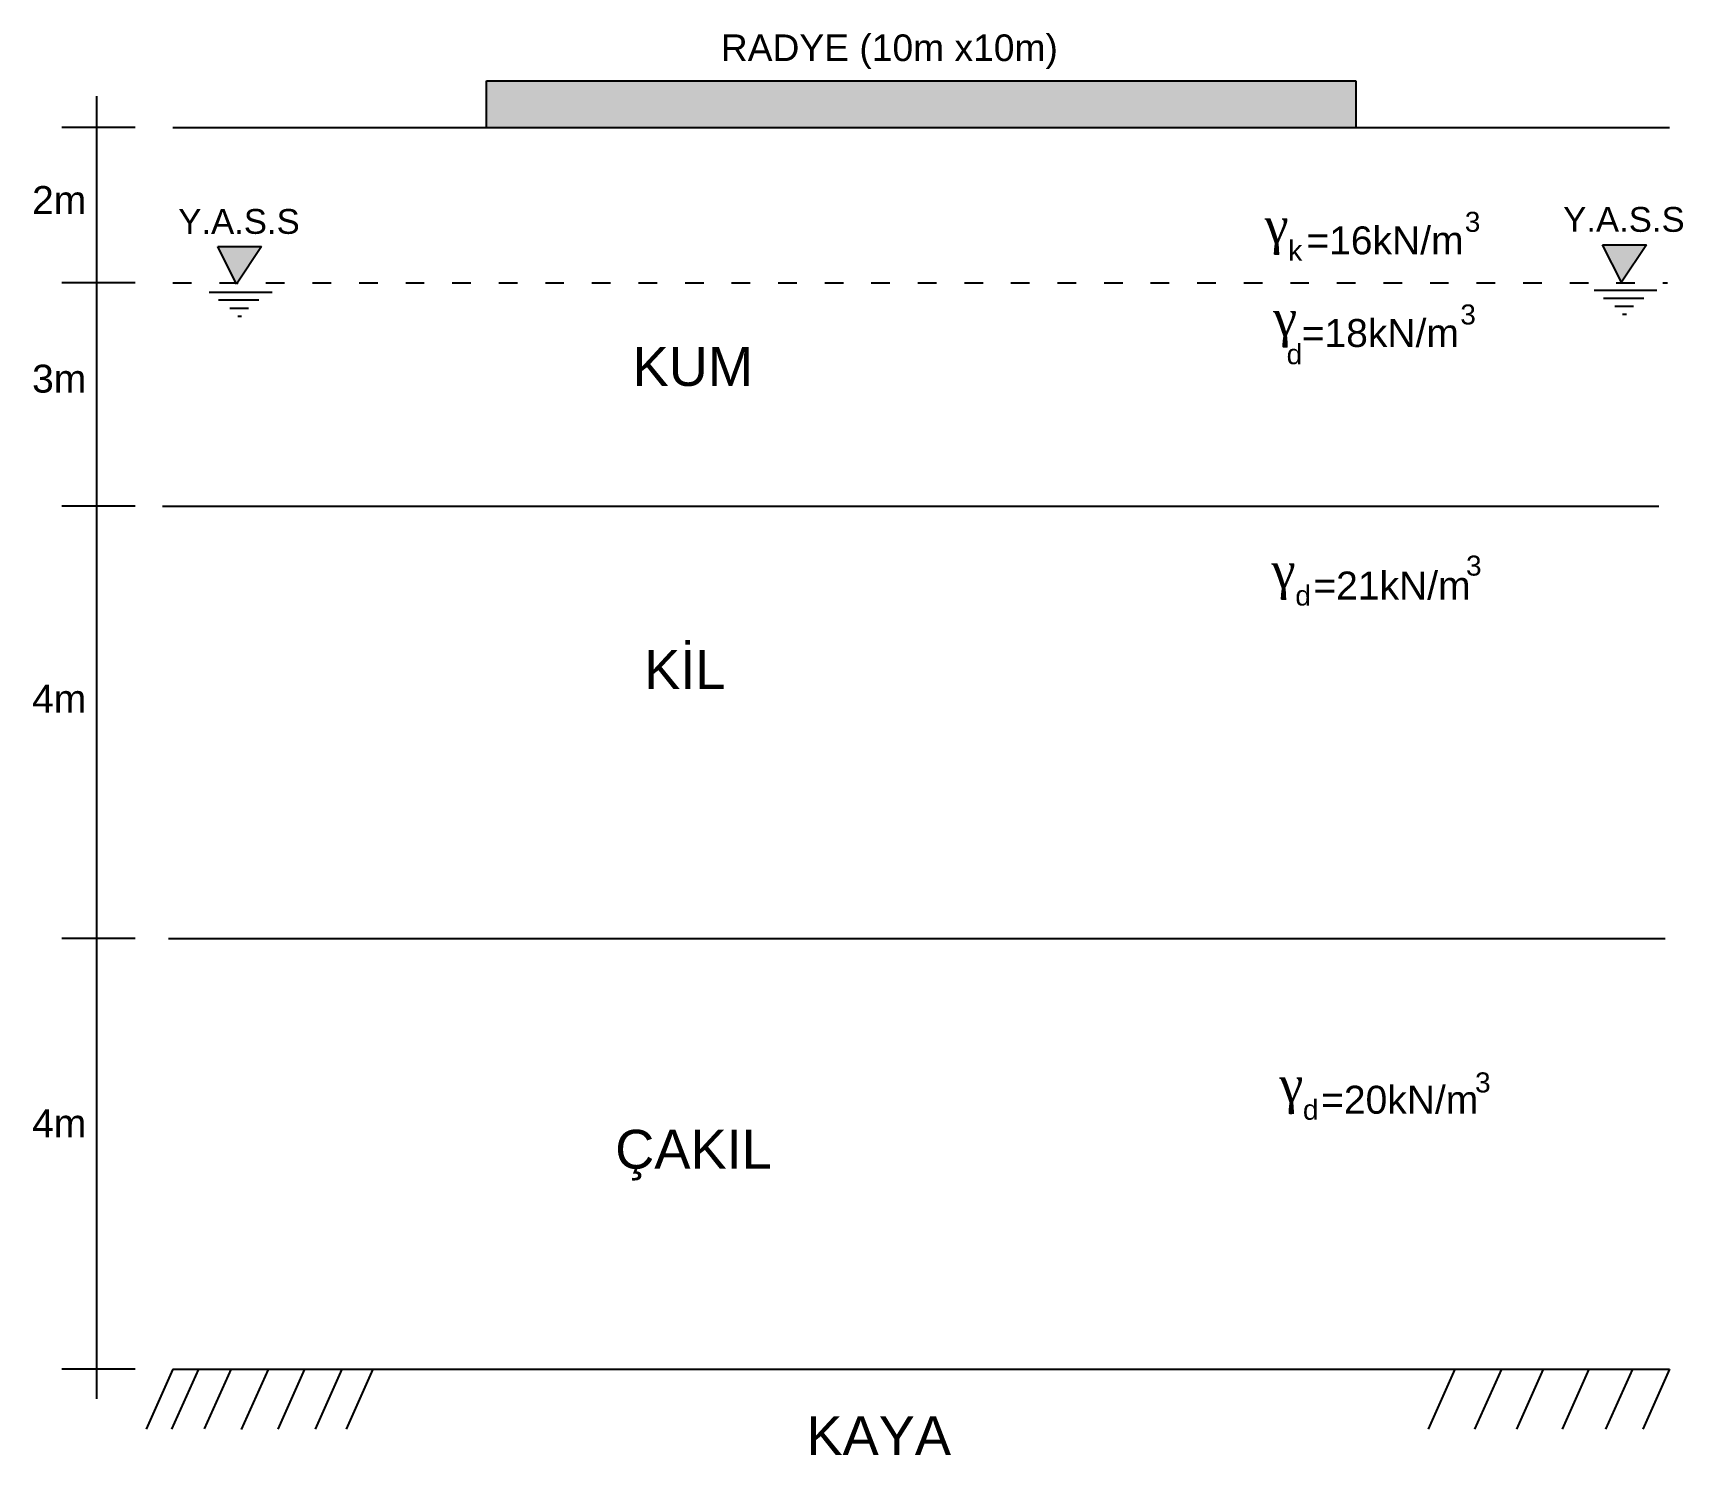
# Model space of a CAD drawing. Header units: millimetres. Extents: x 977 to 2040, y 896 to 1812.
import ezdxf

# ---------------------------------------------------------------- set-up
doc = ezdxf.new("R2010")
doc.units = ezdxf.units.MM
doc.linetypes.add('ACAD_ISO03W100', pattern=[30, 12, -18])
doc.styles.get("Standard").update_dxf_attribs({"font": 'arial.ttf'})

msp = doc.modelspace()

# ---------------------------------------------------------------- hatches: boundary and pattern name
for points in [[(1829, 1781.3), (1549, 1781.3), (1269, 1781.3), (1269, 1751.3), (1829, 1751.3)], [(1124, 1674.6), (1095.8, 1674.6), (1107.9, 1650.4)], [(2016.3, 1675.8), (1988, 1675.8), (2000.2, 1651.6)]]:
    msp.add_hatch(color=256).paths.add_polyline_path(points)

# ---------------------------------------------------------------- linework, layer by layer
for p, q in [((1269, 1751.3), (1269, 1781.3)), ((1269, 1781.3), (1549, 1781.3)), ((1549, 1781.3), (1829, 1781.3)), ((1829, 1781.3), (1829, 1751.3)), ((1017.6, 1771.6), (1017.6, 932.2)), ((1042.7, 1751.3), (995.4, 1751.3)), ((1066.9, 1751.3), (2031.1, 1751.3)), ((1066.9, 1751.3), (2031.1, 1751.3)), ((1107.9, 1650.4), (1095.8, 1674.6)), ((1095.8, 1674.6), (1124, 1674.6)), ((1124, 1674.6), (1107.9, 1650.4)), ((2000.2, 1651.6), (1988, 1675.8)), ((1988, 1675.8), (2016.3, 1675.8)), ((2016.3, 1675.8), (2000.2, 1651.6)), ((1042.7, 1651.3), (995.4, 1651.3)), ((1090.4, 1645.3), (1130.8, 1645.3)), ((1096.4, 1640.2), (1122.3, 1640.2)), ((1982.7, 1646.5), (2023.1, 1646.5)), ((1988.7, 1641.4), (2014.6, 1641.4)), ((1103.7, 1634.9), (1115.7, 1634.9)), ((1108.7, 1629.8), (1111.2, 1629.8)), ((1995.9, 1636.1), (2007.9, 1636.1)), ((2001, 1631), (2003.5, 1631)), ((1042.7, 1507.3), (995.4, 1507.3)), ((1060.2, 1507.3), (2024.4, 1507.3)), ((1042.7, 1228.7), (995.4, 1228.7)), ((1064.2, 1228.7), (2028.4, 1228.7)), ((1042.7, 951.3), (995.4, 951.3)), ((1066.9, 951.3), (1049.7, 912.6)), ((1083.4, 951.3), (1066.1, 912.6)), ((1066.9, 951.3), (2031.1, 951.3)), ((1104.4, 951.6), (1087.1, 912.9)), ((1128.3, 951.1), (1111, 912.4)), ((1151.8, 951.3), (1134.5, 912.6)), ((1175.7, 951.3), (1158.5, 912.6)), ((1195.8, 951.3), (1178.5, 912.6)), ((1892.9, 951.3), (1875.6, 912.6)), ((1922.9, 951.3), (1905.6, 912.6)), ((1949.8, 951.3), (1932.6, 912.6)), ((1979.3, 951.3), (1962, 912.6)), ((2007.3, 951.3), (1990, 912.6)), ((2031.2, 951.3), (2014, 912.6))]:
    msp.add_line(p, q)
at = {"linetype": 'ACAD_ISO03W100'}
msp.add_line((1066.9, 1651.3), (2030, 1651.3), dxfattribs=at)

# ---------------------------------------------------------------- texts
at = {"attachment_point": 1}
for s, width, insert, char_height in [(' RADYE (10m x10m)', 255.327, (1413.3, 1811.3), 17.164), ('Y.A.S.S', 93.392, (1070.4, 1698.8), 16), ('{\\fTimes New Roman|b0|i0|c0|p18;γ\\fMS Shell Dlg 2|b0|i0|c162|p0;\\H0.70833x; }', 166.076, (1770.3, 1699.8), 23.171), ('3', 42.184, (1899.3, 1697), 12.9), ('Y.A.S.S', 93.392, (1962.7, 1700.1), 16), ('k', 42.184, (1785.5, 1678.5), 12.9), ('3', 42.184, (1896.4, 1637.3), 12.9), ('{\\fTimes New Roman|b0|i0|c0|p18;γ\\fMS Shell Dlg 2|b0|i0|c162|p0;\\H0.70833x; }', 166.076, (1775.8, 1640.1), 23.171), (' KUM', 255.327, (1353.4, 1609.8), 25), ('d', 42.184, (1784.5, 1611.7), 12.9), ('{\\fTimes New Roman|b0|i0|c0|p18;γ\\fMS Shell Dlg 2|b0|i0|c162|p0;\\H0.70833x; }', 166.076, (1774.8, 1477.5), 23.171), ('3', 42.184, (1900.1, 1475.5), 12.9), ('d', 42.184, (1790.1, 1456.2), 12.9), ('KİL', 126.309, (1370.5, 1414.6), 25), ('{\\fTimes New Roman|b0|i0|c0|p18;γ\\fMS Shell Dlg 2|b0|i0|c162|p0;\\H0.70833x; }', 166.076, (1779.8, 1146.2), 23.171), ('3', 42.184, (1905.9, 1142.5), 12.9), ('d', 42.184, (1795, 1124.9), 12.9), ('ÇAKIL', 126.309, (1351.9, 1105.5), 25), ('KAYA', 126.309, (1475.1, 921), 25)]:
    msp.add_mtext_dynamic_manual_height_columns(s, width=width, gutter_width=12.5, heights=[0], dxfattribs=dict(at, insert=insert, char_height=char_height))
at = {"linetype": 'ACAD_ISO03W100', "char_height": 18, "attachment_point": 1}
for s, insert in [('2m', (976.2, 1713.6)), ('=16kN/m', (1797.2, 1687.6)), ('=18kN/m', (1794.2, 1627.9)), ('3m', (976.2, 1598.5)), ('=21kN/m', (1801.7, 1465.2)), ('4m', (976.2, 1392.3)), ('=20kN/m', (1806.7, 1133.9)), ('4m', (976.2, 1118.7))]:
    msp.add_mtext_dynamic_manual_height_columns(s, width=74.25, gutter_width=12.5, heights=[0], dxfattribs=dict(at, insert=insert))

doc.saveas('drawing.dxf')
